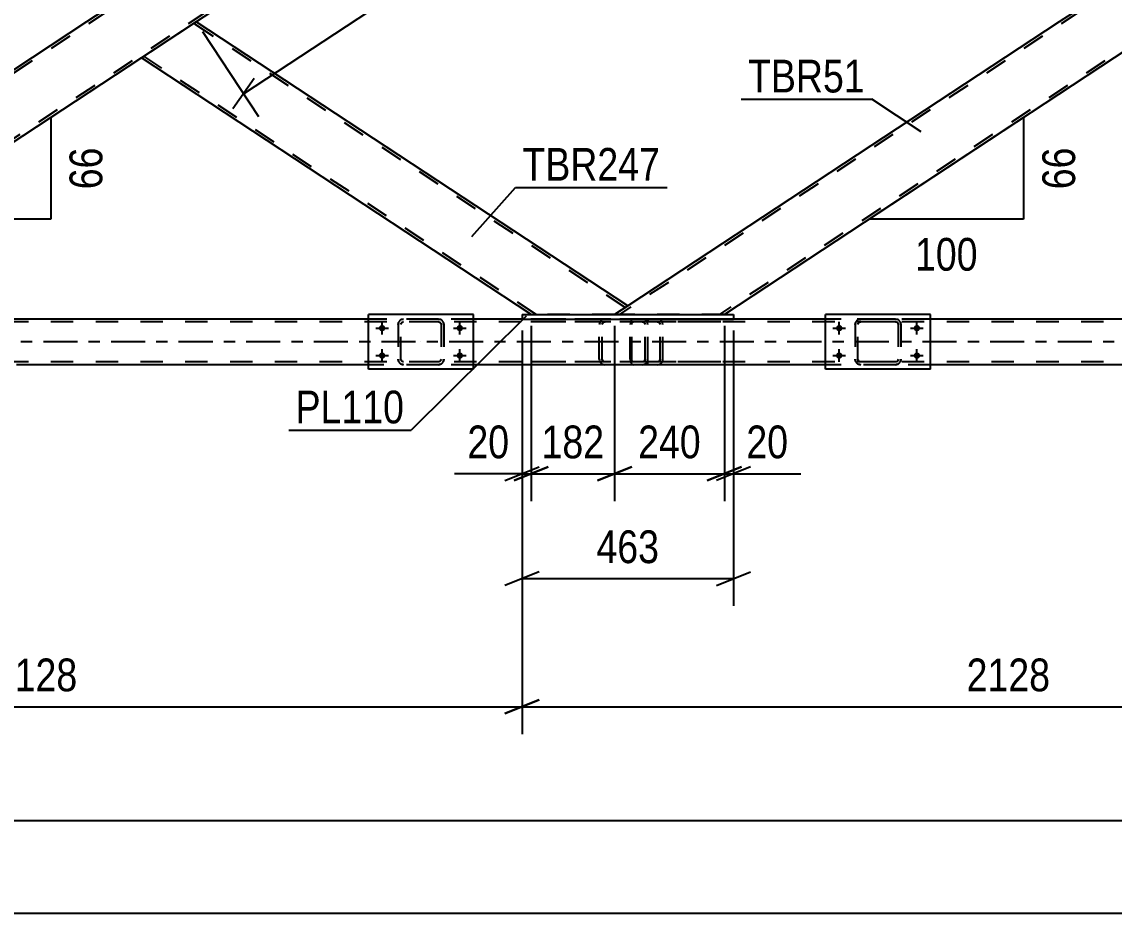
# Model space of a CAD drawing. Header units: millimetres. Extents: x -858 to 331, y -869 to -28.
# Drawn here: x -371.9 to -276.3, y -187.4 to -109.4 of the extents above; entities that cross this region are included whole.
import ezdxf

# ---------------------------------------------------------------- set-up
doc = ezdxf.new("R2010")
doc.units = ezdxf.units.MM
doc.linetypes.add('DXK_LINE_DOT2', pattern=[3.9198, 1.9599, -1.9599])
doc.linetypes.add('DXK_LINE_DOT3', pattern=[5.9187, 2.979, -0.9799, 0.9799, -0.9799])
doc.styles.add('Arial Narrow', font='ARIALN.TTF', dxfattribs={"height": 0.2})

# ---------------------------------------------------------------- blocks, each defined once
blk = doc.blocks.new('Bolt-570393797-2644 - 2628')
at = {"linetype": 'Continuous'}
for points in [[(-340.364, -135.927, -1), (-340.364, -136.487, -1)], [(-333.564, -135.927, -1), (-333.564, -136.487, -1)], [(-340.364, -138.327, -1), (-340.364, -138.887, -1)], [(-333.564, -138.327, -1), (-333.564, -138.887, -1)]]:
    blk.add_hatch(color=1, dxfattribs=at).paths.add_polyline_path(points)
at = {"color": 1, "linetype": 'Continuous'}
for p, q in [((-340.364, -136.767), (-340.364, -135.647)), ((-333.564, -136.767), (-333.564, -135.647)), ((-340.924, -136.207), (-339.804, -136.207)), ((-334.124, -136.207), (-333.004, -136.207)), ((-340.924, -138.607), (-339.804, -138.607)), ((-340.364, -139.167), (-340.364, -138.047)), ((-334.124, -138.607), (-333.004, -138.607)), ((-333.564, -139.167), (-333.564, -138.047))]:
    blk.add_line(p, q, dxfattribs=at)
blk = doc.blocks.new('Bolt-570393797-2679 - 2628')
at = {"linetype": 'Continuous'}
for points in [[(-300.364, -135.927, -1), (-300.364, -136.487, -1)], [(-293.564, -135.927, -1), (-293.564, -136.487, -1)], [(-300.364, -138.327, -1), (-300.364, -138.887, -1)], [(-293.564, -138.327, -1), (-293.564, -138.887, -1)]]:
    blk.add_hatch(color=1, dxfattribs=at).paths.add_polyline_path(points)
at = {"color": 1, "linetype": 'Continuous'}
for p, q in [((-300.364, -136.767), (-300.364, -135.647)), ((-293.564, -136.767), (-293.564, -135.647)), ((-300.924, -136.207), (-299.804, -136.207)), ((-294.124, -136.207), (-293.004, -136.207)), ((-300.924, -138.607), (-299.804, -138.607)), ((-300.364, -139.167), (-300.364, -138.047)), ((-294.124, -138.607), (-293.004, -138.607)), ((-293.564, -139.167), (-293.564, -138.047))]:
    blk.add_line(p, q, dxfattribs=at)
blk = doc.blocks.new('Part-570393797-2829 - 2628')
at = {"color": 7, "linetype": 'DXK_LINE_DOT2'}
for p, q in [((-243.27, -84.808), (-319.585, -135.007)), ((-234.536, -84.808), (-310.851, -135.007)), ((-234.099, -84.808), (-243.707, -84.808)), ((-276.301, -106.248), (-281.105, -109.408)), ((-271.497, -109.408), (-276.301, -112.568)), ((-318.868, -134.248), (-320.022, -135.007)), ((-310.414, -135.007), (-320.022, -135.007))]:
    blk.add_line(p, q, dxfattribs=at)
at = {"color": 2, "linetype": 'Continuous'}
for p, q in [((-243.707, -84.808), (-276.301, -106.248)), ((-234.099, -84.808), (-271.497, -109.408)), ((-281.105, -109.408), (-318.868, -134.248)), ((-276.301, -112.568), (-310.414, -135.007))]:
    blk.add_line(p, q, dxfattribs=at)
blk = doc.blocks.new('Part-570393797-3260 - 2628')
at = {"color": 2, "linetype": 'Continuous'}
for p, q in [((-292.364, -135.007), (-301.564, -135.007)), ((-301.564, -139.807), (-301.564, -135.007)), ((-292.364, -139.807), (-292.364, -135.007)), ((-292.364, -139.807), (-301.564, -139.807))]:
    blk.add_line(p, q, dxfattribs=at)
blk = doc.blocks.new('Part-570393797-2870 - 2628')
at = {"color": 7, "linetype": 'DXK_LINE_DOT2'}
for p, q in [((-328.404, -84.808), (-404.719, -135.007)), ((-319.67, -84.808), (-395.985, -135.007)), ((-319.233, -84.808), (-328.841, -84.808)), ((-361.435, -106.248), (-366.239, -109.408)), ((-356.631, -109.408), (-361.435, -112.568)), ((-404.002, -134.248), (-405.156, -135.007)), ((-395.548, -135.007), (-405.156, -135.007))]:
    blk.add_line(p, q, dxfattribs=at)
at = {"color": 2, "linetype": 'Continuous'}
for p, q in [((-328.841, -84.808), (-361.435, -106.248)), ((-319.233, -84.808), (-356.631, -109.408)), ((-366.239, -109.408), (-404.002, -134.248)), ((-361.435, -112.568), (-395.548, -135.007))]:
    blk.add_line(p, q, dxfattribs=at)
blk = doc.blocks.new('Part-570393797-2931 - 2628')
at = {"color": 2, "linetype": 'Continuous'}
for p, q in [((-356.631, -109.408), (-361.435, -112.568)), ((-318.868, -134.248), (-356.631, -109.408)), ((-327.322, -135.007), (-361.435, -112.568)), ((-318.901, -134.27), (-320.022, -135.007)), ((-318.868, -134.248), (-318.901, -134.27))]:
    blk.add_line(p, q, dxfattribs=at)
at = {"color": 7, "linetype": 'DXK_LINE_DOT2'}
for p, q in [((-319.086, -134.392), (-356.85, -109.552)), ((-326.885, -135.007), (-361.217, -112.424)), ((-319.086, -134.392), (-319.305, -134.535)), ((-320.022, -135.007), (-327.322, -135.007))]:
    blk.add_line(p, q, dxfattribs=at)
blk = doc.blocks.new('Part-570393797-2945 - 2628')
at = {"color": 7, "linetype": 'DXK_LINE_DOT2'}
for p, q in [((-124.364, -135.647), (-791.215, -135.647)), ((-124.364, -135.407), (-752.08, -135.407)), ((-332.364, -135.407), (-341.564, -135.407)), ((-309.614, -135.407), (-328.122, -135.407)), ((-292.364, -135.407), (-301.564, -135.407)), ((-124.364, -139.167), (-791.215, -139.167)), ((-332.364, -139.407), (-341.564, -139.407)), ((-292.364, -139.407), (-301.564, -139.407))]:
    blk.add_line(p, q, dxfattribs=at)
at = {"color": 2, "linetype": 'Continuous'}
for p, q in [((-341.564, -135.407), (-372.369, -135.407)), ((-328.122, -135.407), (-332.364, -135.407)), ((-301.564, -135.407), (-309.614, -135.407)), ((-261.575, -135.407), (-292.364, -135.407)), ((-341.564, -139.407), (-372.369, -139.407)), ((-301.564, -139.407), (-332.364, -139.407)), ((-261.575, -139.407), (-292.364, -139.407))]:
    blk.add_line(p, q, dxfattribs=at)
at = {"color": 7, "linetype": 'DXK_LINE_DOT3'}
blk.add_line((-124.364, -137.407), (-791.215, -137.407), dxfattribs=at)
blk = doc.blocks.new('Part-570393797-3040 - 2628')
at = {"color": 2, "linetype": 'Continuous'}
for p, q in [((-328.122, -135.007), (-328.122, -135.407)), ((-328.122, -135.007), (-309.614, -135.007)), ((-328.122, -135.407), (-309.614, -135.407)), ((-309.614, -135.007), (-309.614, -135.407))]:
    blk.add_line(p, q, dxfattribs=at)
blk = doc.blocks.new('Part-570393797-3125 - 2628')
at = {"color": 7, "linetype": 'DXK_LINE_DOT2'}
for p, q in [((-317.613, -135.407), (-327.356, -135.407)), ((-317.613, -135.647), (-327.356, -135.647)), ((-321.323, -135.718), (-321.359, -135.887)), ((-321.32, -135.704), (-321.323, -135.718)), ((-321.084, -135.795), (-321.029, -135.718)), ((-320.848, -135.407), (-321.044, -135.444)), ((-321.029, -135.718), (-320.946, -135.666)), ((-320.946, -135.666), (-320.848, -135.647)), ((-317.418, -135.444), (-317.613, -135.407)), ((-317.613, -135.647), (-317.515, -135.666)), ((-317.515, -135.666), (-317.433, -135.718)), ((-317.433, -135.718), (-317.377, -135.795)), ((-317.138, -135.718), (-317.141, -135.704)), ((-317.102, -135.887), (-317.138, -135.718)), ((-321.359, -138.927), (-321.359, -135.887)), ((-321.104, -135.887), (-321.084, -135.795)), ((-321.104, -138.927), (-321.104, -135.887)), ((-317.377, -135.795), (-317.358, -135.887)), ((-317.358, -138.927), (-317.358, -135.887)), ((-317.102, -138.927), (-317.102, -135.887)), ((-317.613, -139.167), (-327.356, -139.167)), ((-317.613, -139.407), (-327.356, -139.407)), ((-321.359, -138.927), (-321.34, -139.019)), ((-321.34, -139.019), (-321.32, -139.111)), ((-321.084, -139.019), (-321.104, -138.927)), ((-321.029, -139.097), (-321.084, -139.019)), ((-321.044, -139.371), (-320.848, -139.407)), ((-320.946, -139.149), (-321.029, -139.097)), ((-320.848, -139.167), (-320.946, -139.149)), ((-317.515, -139.149), (-317.613, -139.167)), ((-317.613, -139.407), (-317.418, -139.371)), ((-317.433, -139.097), (-317.515, -139.149)), ((-317.377, -139.019), (-317.433, -139.097)), ((-317.358, -138.927), (-317.377, -139.019)), ((-317.141, -139.111), (-317.122, -139.019)), ((-317.122, -139.019), (-317.102, -138.927))]:
    blk.add_line(p, q, dxfattribs=at)
for centre, start, end in [((-320.868, -135.908), 110.75831, 155.68004), ((-317.594, -135.908), 24.31996, 69.24169), ((-320.868, -138.907), 204.31996, 249.24169), ((-317.594, -138.907), 290.75831, 335.68004)]:
    blk.add_arc(centre, 0.496, start, end, dxfattribs=at)
blk = doc.blocks.new('Part-570393797-3190 - 2628')
at = {"color": 7, "linetype": 'DXK_LINE_DOT2'}
for p, q in [((-318.629, -135.704), (-318.649, -135.887)), ((-318.57, -135.548), (-318.629, -135.704)), ((-318.482, -135.444), (-318.57, -135.548)), ((-318.504, -135.795), (-318.474, -135.718)), ((-318.379, -135.407), (-318.482, -135.444)), ((-318.474, -135.718), (-318.43, -135.666)), ((-318.43, -135.666), (-318.379, -135.647)), ((-310.714, -135.407), (-318.379, -135.407)), ((-310.714, -135.647), (-318.379, -135.647)), ((-317.102, -135.407), (-317.102, -135.647)), ((-316.095, -135.444), (-316.287, -135.407)), ((-316.287, -135.647), (-316.191, -135.666)), ((-316.191, -135.666), (-316.109, -135.718)), ((-316.109, -135.718), (-316.055, -135.795)), ((-315.82, -135.718), (-315.823, -135.704)), ((-315.784, -135.887), (-315.82, -135.718)), ((-318.649, -138.927), (-318.649, -135.887)), ((-318.514, -135.887), (-318.504, -135.795)), ((-318.514, -138.927), (-318.514, -135.887)), ((-316.055, -135.795), (-316.036, -135.887)), ((-316.036, -138.927), (-316.036, -135.887)), ((-315.784, -138.927), (-315.784, -135.887)), ((-318.649, -138.927), (-318.629, -139.111)), ((-318.629, -139.111), (-318.57, -139.267)), ((-318.57, -139.267), (-318.482, -139.371)), ((-318.504, -139.019), (-318.514, -138.927)), ((-318.474, -139.097), (-318.504, -139.019)), ((-318.482, -139.371), (-318.379, -139.407)), ((-318.43, -139.149), (-318.474, -139.097)), ((-318.379, -139.167), (-318.43, -139.149)), ((-310.714, -139.167), (-318.379, -139.167)), ((-310.714, -139.407), (-318.379, -139.407)), ((-317.102, -139.407), (-317.102, -139.167)), ((-316.191, -139.149), (-316.287, -139.167)), ((-316.287, -139.407), (-316.095, -139.371)), ((-316.109, -139.097), (-316.191, -139.149)), ((-316.055, -139.019), (-316.109, -139.097)), ((-316.036, -138.927), (-316.055, -139.019)), ((-315.823, -139.111), (-315.804, -139.019)), ((-315.804, -139.019), (-315.784, -138.927))]:
    blk.add_line(p, q, dxfattribs=at)
for centre, start, end in [((-316.273, -135.903), 23.8494, 68.80589), ((-316.273, -138.912), 291.19411, 336.1506)]:
    blk.add_arc(centre, 0.492, start, end, dxfattribs=at)
blk = doc.blocks.new('Part-570393797-3250 - 2628')
at = {"color": 2, "linetype": 'Continuous'}
for p, q in [((-332.364, -135.007), (-341.564, -135.007)), ((-341.564, -139.807), (-341.564, -135.007)), ((-332.364, -139.807), (-332.364, -135.007)), ((-332.364, -139.807), (-341.564, -139.807))]:
    blk.add_line(p, q, dxfattribs=at)
blk = doc.blocks.new('Part-570393797-3251 - 2628')
at = {"color": 7, "linetype": 'DXK_LINE_DOT2'}
for p, q in [((-338.964, -135.887), (-338.928, -135.704)), ((-338.928, -135.704), (-338.964, -135.887)), ((-338.706, -135.795), (-338.654, -135.718)), ((-338.668, -135.444), (-338.484, -135.407)), ((-338.484, -135.407), (-338.668, -135.444)), ((-338.654, -135.718), (-338.576, -135.666)), ((-338.576, -135.666), (-338.484, -135.647)), ((-335.444, -135.407), (-338.484, -135.407)), ((-335.444, -135.647), (-338.484, -135.647)), ((-335.444, -135.407), (-335.261, -135.444)), ((-335.261, -135.444), (-335.444, -135.407)), ((-335.444, -135.647), (-335.352, -135.666)), ((-335.352, -135.666), (-335.275, -135.718)), ((-335.275, -135.718), (-335.223, -135.795)), ((-335.001, -135.704), (-334.964, -135.887)), ((-334.964, -135.887), (-335.001, -135.704)), ((-338.964, -135.887), (-338.964, -138.927)), ((-338.724, -135.887), (-338.706, -135.795)), ((-338.724, -138.927), (-338.724, -135.887)), ((-335.223, -135.795), (-335.204, -135.887)), ((-335.204, -135.887), (-335.204, -138.927)), ((-334.964, -135.887), (-334.964, -138.927)), ((-338.928, -139.111), (-338.964, -138.927)), ((-338.964, -138.927), (-338.928, -139.111)), ((-338.706, -139.019), (-338.724, -138.927)), ((-338.654, -139.097), (-338.706, -139.019)), ((-338.484, -139.407), (-338.668, -139.371)), ((-338.668, -139.371), (-338.484, -139.407)), ((-338.576, -139.149), (-338.654, -139.097)), ((-338.484, -139.167), (-338.576, -139.149)), ((-335.444, -139.167), (-338.484, -139.167)), ((-335.444, -139.407), (-338.484, -139.407)), ((-335.352, -139.149), (-335.444, -139.167)), ((-335.261, -139.371), (-335.444, -139.407)), ((-335.444, -139.407), (-335.261, -139.371)), ((-335.275, -139.097), (-335.352, -139.149)), ((-335.223, -139.019), (-335.275, -139.097)), ((-335.204, -138.927), (-335.223, -139.019)), ((-334.964, -138.927), (-335.001, -139.111)), ((-335.001, -139.111), (-334.964, -138.927))]:
    blk.add_line(p, q, dxfattribs=at)
at = {"color": 7, "linetype": 'DXK_LINE_DOT3'}
blk.add_line((-336.964, -137.407), (-336.964, -137.407), dxfattribs=at)
at = {"color": 7, "linetype": 'DXK_LINE_DOT2'}
for centre, start, end in [((-338.484, -135.887), 112.5, 157.5), ((-338.484, -135.887), 112.5, 157.5), ((-335.444, -135.887), 22.5, 67.5), ((-335.444, -135.887), 22.5, 67.5), ((-338.484, -138.927), 202.5, 247.5), ((-338.484, -138.927), 202.5, 247.5), ((-335.444, -138.927), 292.5, 337.5), ((-335.444, -138.927), 292.5, 337.5)]:
    blk.add_arc(centre, 0.48, start, end, dxfattribs=at)
blk = doc.blocks.new('Part-570393797-3261 - 2628')
at = {"color": 7, "linetype": 'DXK_LINE_DOT2'}
for p, q in [((-298.964, -135.887), (-298.928, -135.704)), ((-298.928, -135.704), (-298.964, -135.887)), ((-298.706, -135.795), (-298.654, -135.718)), ((-298.668, -135.444), (-298.484, -135.407)), ((-298.484, -135.407), (-298.668, -135.444)), ((-298.654, -135.718), (-298.576, -135.666)), ((-298.576, -135.666), (-298.484, -135.647)), ((-295.444, -135.407), (-298.484, -135.407)), ((-295.444, -135.647), (-298.484, -135.647)), ((-295.444, -135.407), (-295.261, -135.444)), ((-295.261, -135.444), (-295.444, -135.407)), ((-295.444, -135.647), (-295.352, -135.666)), ((-295.352, -135.666), (-295.274, -135.718)), ((-295.274, -135.718), (-295.222, -135.795)), ((-295.001, -135.704), (-294.964, -135.887)), ((-294.964, -135.887), (-295.001, -135.704)), ((-298.964, -135.887), (-298.964, -138.927)), ((-298.724, -135.887), (-298.706, -135.795)), ((-298.724, -138.927), (-298.724, -135.887)), ((-295.222, -135.795), (-295.204, -135.887)), ((-295.204, -135.887), (-295.204, -138.927)), ((-294.964, -135.887), (-294.964, -138.927)), ((-298.928, -139.111), (-298.964, -138.927)), ((-298.964, -138.927), (-298.928, -139.111)), ((-298.706, -139.019), (-298.724, -138.927)), ((-298.654, -139.097), (-298.706, -139.019)), ((-298.484, -139.407), (-298.668, -139.371)), ((-298.668, -139.371), (-298.484, -139.407)), ((-298.576, -139.149), (-298.654, -139.097)), ((-298.484, -139.167), (-298.576, -139.149)), ((-295.444, -139.167), (-298.484, -139.167)), ((-295.444, -139.407), (-298.484, -139.407)), ((-295.352, -139.149), (-295.444, -139.167)), ((-295.261, -139.371), (-295.444, -139.407)), ((-295.444, -139.407), (-295.261, -139.371)), ((-295.274, -139.097), (-295.352, -139.149)), ((-295.222, -139.019), (-295.274, -139.097)), ((-295.204, -138.927), (-295.222, -139.019)), ((-294.964, -138.927), (-295.001, -139.111)), ((-295.001, -139.111), (-294.964, -138.927))]:
    blk.add_line(p, q, dxfattribs=at)
at = {"color": 7, "linetype": 'DXK_LINE_DOT3'}
blk.add_line((-296.964, -137.407), (-296.964, -137.407), dxfattribs=at)
at = {"color": 7, "linetype": 'DXK_LINE_DOT2'}
for centre, start, end in [((-298.484, -135.887), 112.5, 157.5), ((-298.484, -135.887), 112.5, 157.5), ((-295.444, -135.887), 22.5, 67.5), ((-295.444, -135.887), 22.5, 67.5), ((-298.484, -138.927), 202.5, 247.5), ((-298.484, -138.927), 202.5, 247.5), ((-295.444, -138.927), 292.5, 337.5), ((-295.444, -138.927), 292.5, 337.5)]:
    blk.add_arc(centre, 0.48, start, end, dxfattribs=at)
blk = doc.blocks.new('StraightDimension-570393797-24832 - 2628')
at = {"color": 7, "linetype": 'Continuous'}
for p, q in [((-328.122, -136.407), (-328.122, -171.727)), ((-242.988, -136.407), (-242.988, -171.727)), ((-326.622, -168.727), (-329.622, -169.927)), ((-244.488, -169.927), (-241.488, -168.727)), ((-328.122, -169.327), (-242.988, -169.327))]:
    blk.add_line(p, q, dxfattribs=at)
at = {"color": 0}
blk.add_wipeout([(-281.298, -168.577), (-281.298, -164.377), (-289.811, -164.377), (-289.811, -168.577)], dxfattribs=at)
at = {"color": 3, "style": 'Arial Narrow'}
blk.add_text('2128', height=2.8633, dxfattribs=at).set_placement((-289.211, -167.977))
blk = doc.blocks.new('StraightDimension-570393797-4737 - 2628')
at = {"color": 7, "linetype": 'Continuous'}
for p, q in [((-327.322, -136.007), (-327.322, -151.342)), ((-320.022, -136.007), (-320.022, -151.342)), ((-328.822, -149.542), (-325.822, -148.342)), ((-327.322, -148.942), (-320.022, -148.942)), ((-318.522, -148.342), (-321.522, -149.542))]:
    blk.add_line(p, q, dxfattribs=at)
at = {"color": 0}
blk.add_wipeout([(-320.33, -148.192), (-320.33, -143.992), (-327.014, -143.992), (-327.014, -148.192)], dxfattribs=at)
at = {"color": 3, "style": 'Arial Narrow'}
blk.add_text('182', height=2.8633, dxfattribs=at).set_placement((-326.414, -147.592))
blk = doc.blocks.new('StraightDimension-570393797-4435 - 2628')
at = {"color": 7, "linetype": 'Continuous'}
for p, q in [((-318.684, -85.644), (-313.777, -93.103)), ((-316.02, -92.424), (-314.173, -89.772)), ((-352.494, -115.698), (-315.096, -91.098)), ((-356.082, -110.244), (-351.175, -117.703)), ((-351.57, -114.372), (-353.417, -117.023))]:
    blk.add_line(p, q, dxfattribs=at)
at = {"color": 0}
blk.add_wipeout([(-330.651, -100.432), (-332.959, -96.923), (-340.071, -101.601), (-337.763, -105.11)], dxfattribs=at)
at = {"color": 3, "style": 'Arial Narrow'}
blk.add_text('1119', height=2.8633, rotation=33.33468, dxfattribs=at).set_placement((-337.592, -104.279))
blk = doc.blocks.new('StraightDimension-570393797-4729 - 2628')
at = {"color": 7, "linetype": 'Continuous'}
for p, q in [((-320.022, -136.007), (-320.022, -151.342)), ((-310.414, -136.007), (-310.414, -151.342)), ((-321.522, -149.542), (-318.522, -148.342)), ((-320.022, -148.942), (-310.414, -148.942)), ((-308.914, -148.342), (-311.914, -149.542))]:
    blk.add_line(p, q, dxfattribs=at)
at = {"color": 0}
blk.add_wipeout([(-311.876, -148.192), (-311.876, -143.992), (-318.56, -143.992), (-318.56, -148.192)], dxfattribs=at)
at = {"color": 3, "style": 'Arial Narrow'}
blk.add_text('240', height=2.8633, dxfattribs=at).set_placement((-317.96, -147.592))
blk = doc.blocks.new('StraightDimension-570393797-4721 - 2628')
at = {"color": 7, "linetype": 'Continuous'}
for p, q in [((-310.414, -136.007), (-310.414, -151.342)), ((-309.614, -136.407), (-309.614, -151.342)), ((-311.914, -149.542), (-308.914, -148.342)), ((-308.114, -148.342), (-311.114, -149.542)), ((-310.414, -148.942), (-309.614, -148.942)), ((-309.614, -148.942), (-303.708, -148.942)), ((-309.614, -148.942), (-303.708, -148.942))]:
    blk.add_line(p, q, dxfattribs=at)
at = {"color": 0}
blk.add_wipeout([(-304.233, -148.192), (-304.233, -143.992), (-309.089, -143.992), (-309.089, -148.192)], dxfattribs=at)
at = {"color": 3, "style": 'Arial Narrow'}
blk.add_text('20', height=2.8633, dxfattribs=at).set_placement((-308.489, -147.592))
blk = doc.blocks.new('StraightDimension-570393797-3918 - 2628')
at = {"color": 7, "linetype": 'Continuous'}
for p, q in [((-328.122, -136.407), (-328.122, -160.514)), ((-309.614, -136.407), (-309.614, -160.514)), ((-326.622, -157.514), (-329.622, -158.714)), ((-311.114, -158.714), (-308.114, -157.514)), ((-328.122, -158.114), (-309.614, -158.114))]:
    blk.add_line(p, q, dxfattribs=at)
at = {"color": 0}
blk.add_wipeout([(-315.526, -157.364), (-315.526, -153.164), (-322.21, -153.164), (-322.21, -157.364)], dxfattribs=at)
at = {"color": 3, "style": 'Arial Narrow'}
blk.add_text('463', height=2.8633, dxfattribs=at).set_placement((-321.61, -156.764))
blk = doc.blocks.new('StraightDimension-570393797-4262 - 2628')
at = {"color": 7, "linetype": 'Continuous'}
blk.add_line((-791.855, -187.389), (-84.3, -187.389), dxfattribs=at)
blk = doc.blocks.new('AngleDimension-570393797-24738 - 2628')
at = {"color": 7, "linetype": 'Continuous'}
for p, q in [((-369.354, -117.777), (-382.888, -126.68)), ((-369.354, -117.777), (-369.354, -126.68)), ((-381.864, -126.006), (-382.888, -126.68)), ((-369.354, -126.68), (-382.888, -126.68))]:
    blk.add_line(p, q, dxfattribs=at)
at = {"color": 0}
for points in [[(-364.254, -119.8), (-368.454, -119.8), (-368.454, -124.656), (-364.254, -124.656)], [(-372.779, -131.78), (-372.779, -127.58), (-379.463, -127.58), (-379.463, -131.78)]]:
    blk.add_wipeout(points, dxfattribs=at)
at = {"color": 3, "style": 'Arial Narrow'}
blk.add_text('66', height=2.8633, rotation=90.00021, dxfattribs=at).set_placement((-364.854, -124.056))
blk.add_text('100', height=2.8633, dxfattribs=at).set_placement((-378.863, -131.18))
blk = doc.blocks.new('StraightDimension-570393797-4352 - 2628')
at = {"color": 7, "linetype": 'Continuous'}
blk.add_line((-791.215, -179.291), (-84.94, -179.291), dxfattribs=at)
blk = doc.blocks.new('StraightDimension-570393797-4745 - 2628')
at = {"color": 7, "linetype": 'Continuous'}
for p, q in [((-328.122, -136.407), (-328.122, -151.342)), ((-327.322, -136.007), (-327.322, -151.342)), ((-328.122, -148.942), (-334.028, -148.942)), ((-328.122, -148.942), (-334.028, -148.942)), ((-329.622, -149.542), (-326.622, -148.342)), ((-325.822, -148.342), (-328.822, -149.542)), ((-328.122, -148.942), (-327.322, -148.942))]:
    blk.add_line(p, q, dxfattribs=at)
at = {"color": 0}
blk.add_wipeout([(-328.647, -148.192), (-328.647, -143.992), (-333.503, -143.992), (-333.503, -148.192)], dxfattribs=at)
at = {"color": 3, "style": 'Arial Narrow'}
blk.add_text('20', height=2.8633, dxfattribs=at).set_placement((-332.903, -147.592))
blk = doc.blocks.new('AngleDimension-570393797-24767 - 2628')
at = {"color": 7, "linetype": 'Continuous'}
for p, q in [((-284.22, -117.777), (-297.754, -126.68)), ((-284.22, -117.777), (-284.22, -126.68)), ((-296.73, -126.006), (-297.754, -126.68)), ((-284.22, -126.68), (-297.754, -126.68))]:
    blk.add_line(p, q, dxfattribs=at)
at = {"color": 0}
for points in [[(-279.12, -119.8), (-283.32, -119.8), (-283.32, -124.656), (-279.12, -124.656)], [(-287.645, -131.78), (-287.645, -127.58), (-294.329, -127.58), (-294.329, -131.78)]]:
    blk.add_wipeout(points, dxfattribs=at)
at = {"color": 3, "style": 'Arial Narrow'}
blk.add_text('66', height=2.8633, rotation=90.00021, dxfattribs=at).set_placement((-279.72, -124.056))
blk.add_text('100', height=2.8633, dxfattribs=at).set_placement((-293.729, -131.18))
blk = doc.blocks.new('StraightDimension-570393797-24833 - 2628')
at = {"color": 7, "linetype": 'Continuous'}
for p, q in [((-413.256, -136.407), (-413.256, -171.727)), ((-328.122, -136.407), (-328.122, -171.727)), ((-411.756, -168.727), (-414.756, -169.927)), ((-329.622, -169.927), (-326.622, -168.727)), ((-413.256, -169.327), (-328.122, -169.327))]:
    blk.add_line(p, q, dxfattribs=at)
at = {"color": 0}
blk.add_wipeout([(-366.433, -168.577), (-366.433, -164.377), (-374.945, -164.377), (-374.945, -168.577)], dxfattribs=at)
at = {"color": 3, "style": 'Arial Narrow'}
blk.add_text('2128', height=2.8633, dxfattribs=at).set_placement((-374.345, -167.977))
blk = doc.blocks.new('Mark-570393797-2825 - 2628')
at = {"color": 30, "linetype": 'Continuous'}
for p in [(-308.942, -116.186), (-293.188, -119.044)]:
    blk.add_line(p, (-297.514, -116.186), dxfattribs=at)
at = {"color": 0}
blk.add_wipeout([(-298.114, -115.586), (-298.114, -112.586), (-308.342, -112.586), (-308.342, -115.586)], dxfattribs=at)
blk.add_wipeout([(-298.114, -115.586), (-298.114, -112.586), (-308.342, -112.586), (-308.342, -115.586)], dxfattribs=at)
at = {"color": 3, "style": 'Arial Narrow'}
blk.add_text('TBR51', height=2.8633, dxfattribs=at).set_placement((-308.342, -115.586))
blk = doc.blocks.new('Mark-570393797-2927 - 2628')
at = {"color": 30, "linetype": 'Continuous'}
for p, q in [((-332.5, -128.195), (-328.686, -123.907)), ((-328.686, -123.907), (-315.43, -123.907))]:
    blk.add_line(p, q, dxfattribs=at)
at = {"color": 0}
blk.add_wipeout([(-316.03, -123.307), (-316.03, -120.307), (-328.086, -120.307), (-328.086, -123.307)], dxfattribs=at)
blk.add_wipeout([(-316.03, -123.307), (-316.03, -120.307), (-328.086, -120.307), (-328.086, -123.307)], dxfattribs=at)
at = {"color": 3, "style": 'Arial Narrow'}
blk.add_text('TBR247', height=2.8633, dxfattribs=at).set_placement((-328.086, -123.307))
blk = doc.blocks.new('Mark-570393797-3036 - 2628')
at = {"color": 30, "linetype": 'Continuous'}
for p in [(-327.759, -135.167), (-348.54, -145.139)]:
    blk.add_line(p, (-337.836, -145.139), dxfattribs=at)
at = {"color": 0}
blk.add_wipeout([(-338.436, -144.539), (-338.436, -141.539), (-347.94, -141.539), (-347.94, -144.539)], dxfattribs=at)
blk.add_wipeout([(-338.436, -144.539), (-338.436, -141.539), (-347.94, -141.539), (-347.94, -144.539)], dxfattribs=at)
at = {"color": 3, "style": 'Arial Narrow'}
blk.add_text('PL110', height=2.8633, dxfattribs=at).set_placement((-347.94, -144.539))

msp = doc.modelspace()

# ---------------------------------------------------------------- block references
for name in ['Part-570393797-2870 - 2628', 'Part-570393797-2829 - 2628', 'Part-570393797-2931 - 2628', 'Part-570393797-2945 - 2628', 'Part-570393797-3250 - 2628', 'Bolt-570393797-2644 - 2628', 'Part-570393797-3251 - 2628', 'Part-570393797-3040 - 2628', 'Part-570393797-3125 - 2628', 'Part-570393797-3190 - 2628', 'Part-570393797-3260 - 2628', 'Bolt-570393797-2679 - 2628', 'Part-570393797-3261 - 2628']:
    msp.add_blockref(name, (0, 0))

# ---------------------------------------------------------------- next in the draw order: block references
for name in ['StraightDimension-570393797-4435 - 2628', 'AngleDimension-570393797-24738 - 2628', 'AngleDimension-570393797-24767 - 2628', 'Mark-570393797-2927 - 2628', 'StraightDimension-570393797-24832 - 2628']:
    msp.add_blockref(name, (0, 0))

# ---------------------------------------------------------------- next in the draw order: block references
for name in ['Mark-570393797-2825 - 2628', 'StraightDimension-570393797-4737 - 2628']:
    msp.add_blockref(name, (0, 0))

# ---------------------------------------------------------------- next in the draw order: block references
msp.add_blockref('StraightDimension-570393797-4729 - 2628', (0, 0))

# ---------------------------------------------------------------- next in the draw order: block references
msp.add_blockref('StraightDimension-570393797-4721 - 2628', (0, 0))

# ---------------------------------------------------------------- next in the draw order: block references
msp.add_blockref('StraightDimension-570393797-3918 - 2628', (0, 0))

# ---------------------------------------------------------------- next in the draw order: block references
msp.add_blockref('StraightDimension-570393797-4262 - 2628', (0, 0))

# ---------------------------------------------------------------- next in the draw order: block references
msp.add_blockref('StraightDimension-570393797-4352 - 2628', (0, 0))

# ---------------------------------------------------------------- next in the draw order: block references
msp.add_blockref('StraightDimension-570393797-4745 - 2628', (0, 0))

# ---------------------------------------------------------------- next in the draw order: block references
msp.add_blockref('StraightDimension-570393797-24833 - 2628', (0, 0))

# ---------------------------------------------------------------- next in the draw order: block references
msp.add_blockref('Mark-570393797-3036 - 2628', (0, 0))

doc.saveas('drawing.dxf')
